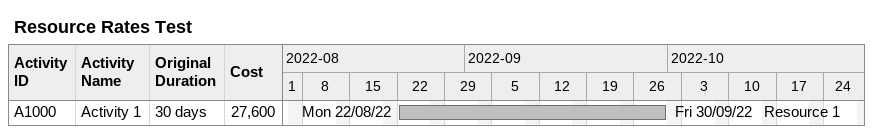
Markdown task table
Resource Rates Test

| ID | Task | Original duration | Start | Finish | Resources | Cost |
|---|---|---|---|---|---|---|
| A1000 | Activity 1 | 30d | 2022-08-22 | 2022-09-30 | Resource 1 | 27600 |
